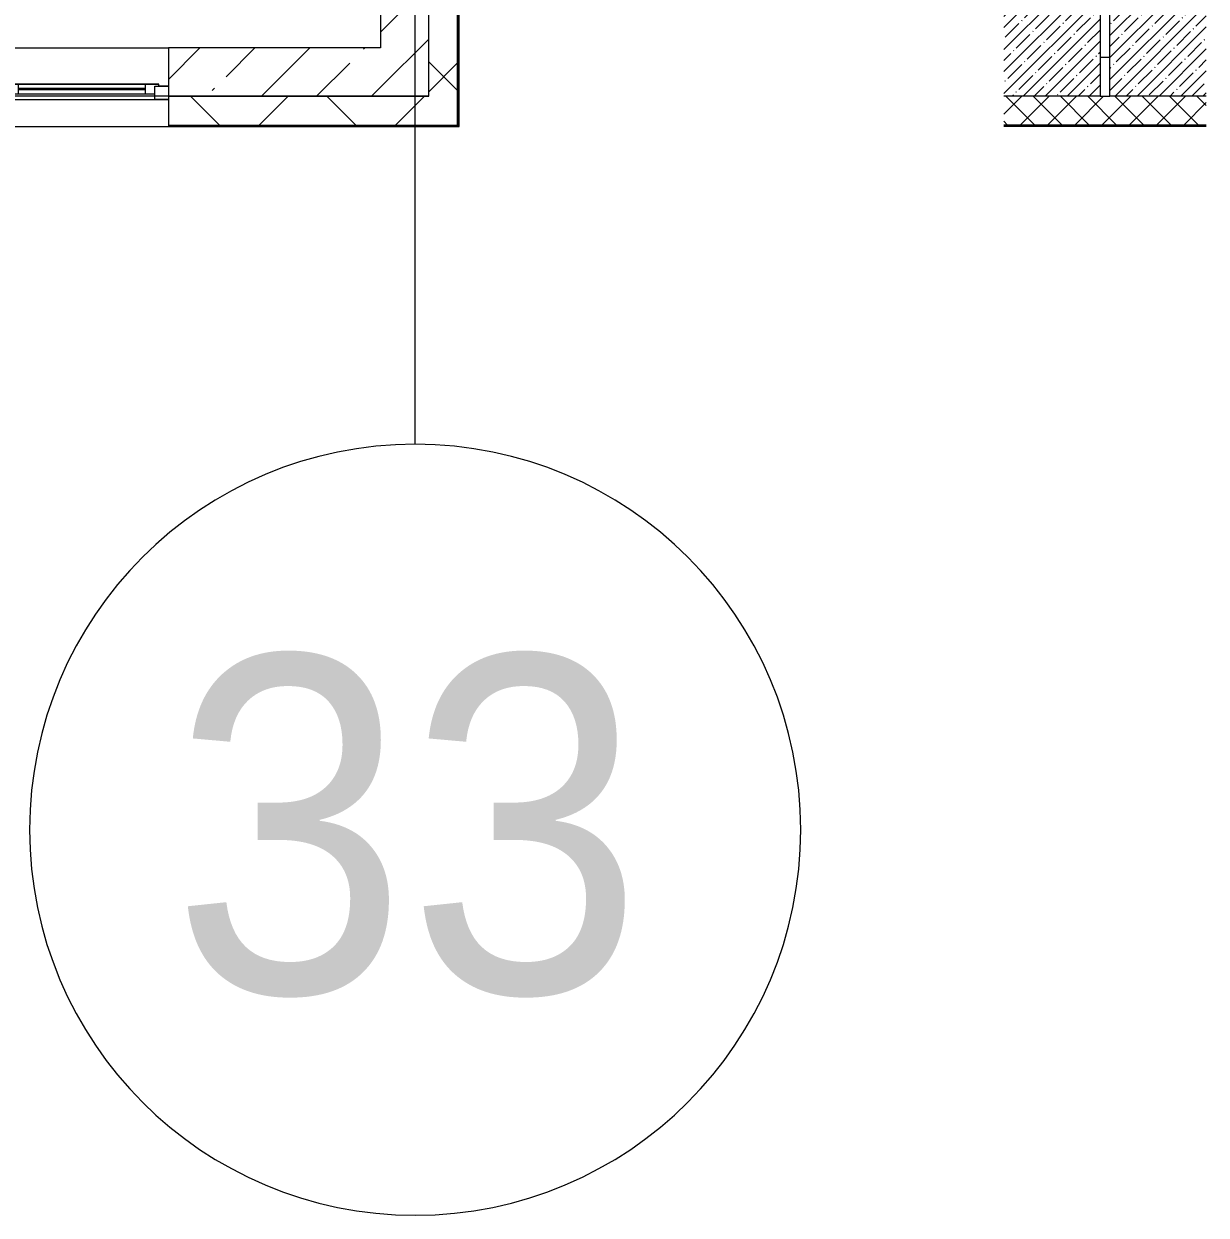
# Model space of a CAD drawing. Header units: millimetres. Extents: x -2911 to 191903, y -8553 to 29000.
# Drawn here: x 182900 to 189033, y -5906 to 275 of the extents above; entities that cross this region are included whole.
import ezdxf

# ---------------------------------------------------------------- set-up
doc = ezdxf.new("R2010")
doc.units = ezdxf.units.MM
for name, color, linetype, lineweight in [('A-FLOR', 7, 'Continuous', 9), ('A-GLAZ-1', 7, 'Continuous', 5), ('A-WALL', 7, 'Continuous', 9), ('A-WALL-4', 7, 'Continuous', 5), ('I-WALL-3', 7, 'Continuous', 5), ('S-COLS', 7, 'Continuous', 9), ('Оси', 7, 'Continuous', 9), ('Оси-1', 7, 'Continuous', 20)]:
    doc.layers.add(name, color=color, linetype=linetype, lineweight=lineweight)
for name, color, linetype, lineweight, true_color in [('A-WALL-3', 7, 'Continuous', 13, 0x3c3c3c), ('A-WALL-FNSH-1', 7, 'Continuous', 9, 0x3c3c3c), ('A-WALL-FNSH-2', 7, 'Continuous', 13, 0x3c3c3c), ('S-COLS-3', 9, 'Continuous', 9, 0x808080), ('S-COLS-4', 7, 'Continuous', 9, 0x3c3c3c)]:
    doc.layers.add(name, color=color, linetype=linetype, lineweight=lineweight, true_color=true_color)
doc.styles.add('Arial_1', font='arial.ttf', dxfattribs={"width": 0.9, "height": 1750})
pattern_1 = [(45, (59919.87, 0), (-353.5534, 353.5534), []), (135, (59919.87, 0), (-353.5534, -353.5534), [])]
pattern_2 = [(45, (59919.87, 0), (-285.1231, 285.1231), []), (45, (60205, 0), (-285.1231, 285.1231), [504.031, -100.806, 16.764, -84.042])]

# ---------------------------------------------------------------- blocks, each defined once
blk = doc.blocks.new('120_Окно_СКБ_1Ст - 120_Окно_СКБ_1Ст 900х2500_h_ с форточкой-22876038-2_5_1_птичка')
at = {"layer": 'A-GLAZ-1'}
for p, q in [((-450, -127), (-450, -57)), ((-450, -57), (-380, -57)), ((450, -57), (-450, -57)), ((-380, -57), (-380, -127)), ((380, -127), (380, -57)), ((380, -57), (450, -57)), ((450, -57), (450, -127)), ((380, -87), (-380, -87)), ((-380, -87), (-380, -127)), ((-330, -137), (-330, -87)), ((-330, -107), (330, -107)), ((330, -117), (-330, -117)), ((330, -137), (330, -87)), ((380, -127), (380, -87)), ((-380, -127), (-450, -127)), ((-450, -127), (-400, -127)), ((-380, -127), (-400, -127)), ((-400, -127), (-400, -137)), ((-400, -137), (400, -137)), ((400, -137), (-400, -137)), ((450, -127), (380, -127)), ((400, -127), (380, -127)), ((400, -127), (450, -127)), ((400, -137), (400, -127))]:
    blk.add_line(p, q, dxfattribs=at)
blk = doc.blocks.new('BSC_Колонна _Прямоугольная - 500х500-V208-Этаж 02 1-12')
at = {"layer": 'S-COLS-3'}
h = blk.add_hatch(dxfattribs=at)
h.set_pattern_fill('FP_198', color=256, style=0, pattern_type=2)
h.set_pattern_definition([(45, (-38790, -150), (-57.02463, 57.02463), []), (45, (-38732.975, -150), (-57.02463, 57.02463), [100.806, -20.161, 3.353, -16.808])])
h.paths.add_polyline_path([(-250, -250), (250, -250), (250, 250), (-250, 250), (-250, 180.8)])
at = {"layer": 'S-COLS-4'}
for p, q in [((-250, 250), (250, 250)), ((-250, -250), (-250, 250)), ((250, -250), (-250, -250))]:
    blk.add_line(p, q, dxfattribs=at)
blk = doc.blocks.new('BSC_Колонна _Прямоугольная - 500х500-V209-Этаж 02 1-12')
at = {"layer": 'S-COLS-3'}
h = blk.add_hatch(dxfattribs=at)
h.set_pattern_fill('FP_22', color=256, style=0, pattern_type=2)
h.set_pattern_definition([(45, (-38240, -150), (-57.02463, 57.02463), []), (45, (-38182.975, -150), (-57.02463, 57.02463), [100.806, -20.161, 3.353, -16.808])])
h.paths.add_polyline_path([(-250, -250), (250, -250), (250, 250), (-250, 250), (-250, -198)])
at = {"layer": 'S-COLS-4'}
for p, q in [((30, 250), (250, 250)), ((250, 250), (250, -250)), ((250, -250), (-250, -250))]:
    blk.add_line(p, q, dxfattribs=at)
blk = doc.blocks.new('Ось сетки - D8-29747960-2_5_1_птичка')
at = {"layer": 'Оси-1'}
for start, end in [(360, 180), (180, 360)]:
    blk.add_arc((0, 0), 4, start, end, dxfattribs=at)

msp = doc.modelspace()

# ---------------------------------------------------------------- hatches: boundary and pattern name
at = {"layer": 'A-WALL'}
h = msp.add_hatch(dxfattribs=at)
h.set_pattern_fill('FP_9', color=256, style=0, pattern_type=2)
h.set_pattern_definition([(45, (149992.89, 0), (-70.71068, 70.71068), []), (135, (149992.89, 0), (-70.71068, -70.71068), [])])
h.paths.add_polyline_path([(189032.9, -250), (189032.9, -100), (187982.9, -100), (187982.9, -250), (188117.9, -250)])
at = {"layer": 'A-WALL-4'}
h = msp.add_hatch(dxfattribs=at)
h.set_pattern_fill('FP_76', color=256, style=0, pattern_type=2)
h.set_pattern_definition(pattern_1)
h.paths.add_polyline_path([(184999.9, -250), (185149.9, -250), (185149.9, 7700), (184999.9, 7700), (184999.9, -100)])
h.paths.add_polyline_path([(185149.9, 10000), (185149.9, 11920), (184999.9, 11920), (184999.9, 10000)])
h.paths.add_polyline_path([(185149.9, 13120), (185149.9, 21400), (184999.9, 21400), (184999.9, 13120)])
h = msp.add_hatch(dxfattribs=at)
h.set_pattern_fill('FP_76', color=256, style=0, pattern_type=2)
h.set_pattern_definition(pattern_1)
h.paths.add_polyline_path([(182136.8, -250), (182749.9, -250), (182749.9, -100), (181949.9, -100), (181949.9, -250)])
h.paths.add_polyline_path([(180281.8, -250), (181049.9, -250), (181049.9, -100), (180149.9, -100), (180149.9, -250)])
h.paths.add_polyline_path([(184919.4, -250), (184999.9, -250), (184999.9, -100), (183649.9, -100), (183649.9, -250), (183991.9, -250)])
h.paths.add_polyline_path([(172449.9, -250), (173599.9, -250), (173599.9, -100), (172449.9, -100)])
h.paths.add_polyline_path([(167296.5, -250), (167949.9, -250), (167949.9, -100), (167049.9, -100), (167049.9, -250)])
h.paths.add_polyline_path([(168849.9, -250), (170149.9, -250), (170149.9, -100), (168849.9, -100)])
h.paths.add_polyline_path([(174499.9, -250), (175549.9, -250), (175549.9, -100), (174499.9, -100)])
h.paths.add_polyline_path([(179249.9, -250), (179249.9, -100), (177849.9, -100), (177849.9, -250), (178890.5, -250)])
h.paths.add_polyline_path([(161731.4, -250), (162799.9, -250), (162799.9, -100), (160749.9, -100), (160749.9, -250), (161649.9, -250)])
h.paths.add_polyline_path([(163699.9, -250), (164749.9, -250), (164749.9, -100), (163699.9, -100)])
h.paths.add_polyline_path([(158949.9, -250), (159849.9, -250), (159849.9, -100), (155599.9, -100), (155599.9, -250), (158948.8, -250)])
h.paths.add_polyline_path([(153549.9, -250), (154699.9, -250), (154699.9, -100), (153549.9, -100)])
h.paths.add_polyline_path([(149129.9, -250), (150949.9, -250), (150949.9, -100), (149129.9, -100)])
h.paths.add_polyline_path([(151992.4, -250), (152649.9, -250), (152649.9, -100), (151849.9, -100), (151849.9, -250)])
at = {"layer": 'I-WALL-3'}
h = msp.add_hatch(dxfattribs=at)
h.set_pattern_fill('FP_84', color=256, style=0, pattern_type=2)
h.set_pattern_definition(pattern_2)
h.paths.add_polyline_path([(184749.9, -100), (184999.9, -100), (184999.9, 7700), (184749.9, 7700), (184749.9, 150)])
h = msp.add_hatch(dxfattribs=at)
h.set_pattern_fill('FP_84', color=256, style=0, pattern_type=2)
h.set_pattern_definition(pattern_2)
h.paths.add_polyline_path([(184749.9, -100), (184749.9, 150), (183649.9, 150), (183649.9, -100), (183991.9, -100)])

# ---------------------------------------------------------------- linework, layer by layer
at = {"layer": 'A-FLOR'}
msp.add_line((188532.9, 100), (188482.9, 100), dxfattribs=at)
at = {"layer": 'A-WALL'}
for p, q in [((185149.9, -250), (185149.9, 7700)), ((185152.9, -253), (185152.9, 7700)), ((183649.9, -250), (185149.9, -250)), ((183649.9, -253), (185152.9, -253)), ((189032.9, -250), (187982.9, -250))]:
    msp.add_line(p, q, dxfattribs=at)
at = {"layer": 'A-WALL-3'}
msp.add_line((188482.9, -100), (188532.9, -100), dxfattribs=at)
at = {"layer": 'A-WALL-4'}
for p, q in [((185157.9, -258), (185157.9, 21558)), ((184999.9, -100), (183649.9, -100)), ((183649.9, -100), (183649.9, -258)), ((180149.9, -258), (185157.9, -258))]:
    msp.add_line(p, q, dxfattribs=at)
at = {"layer": 'A-WALL-FNSH-1'}
msp.add_line((189032.9, -258), (187982.9, -258), dxfattribs=at)
at = {"layer": 'A-WALL-FNSH-2'}
msp.add_line((189032.9, -253), (187982.9, -253), dxfattribs=at)
at = {"layer": 'I-WALL-3'}
for p, q in [((184749.9, 10000), (184749.9, 150)), ((184999.9, -100), (184999.9, 10000)), ((181049.9, 150), (183649.9, 150)), ((184749.9, 150), (183649.9, 150)), ((183649.9, 150), (183649.9, -100)), ((183649.9, -100), (182749.9, -100)), ((183649.9, -100), (184999.9, -100))]:
    msp.add_line(p, q, dxfattribs=at)
at = {"layer": 'Оси'}
msp.add_line((184929.9, -1906.3), (184929.9, 9979), dxfattribs=at)

# ---------------------------------------------------------------- block references
at = {"layer": 'A-GLAZ-1', "rotation": 180}
msp.add_blockref('120_Окно_СКБ_1Ст - 120_Окно_СКБ_1Ст 900х2500_h_ с форточкой-22876038-2_5_1_птичка', (183199.9, -175), dxfattribs=at)
at = {"layer": 'S-COLS'}
for name, p in [('BSC_Колонна _Прямоугольная - 500х500-V209-Этаж 02 1-12', (188232.9, 150)), ('BSC_Колонна _Прямоугольная - 500х500-V208-Этаж 02 1-12', (188782.9, 150))]:
    msp.add_blockref(name, p, dxfattribs=at)
at = {"layer": 'Оси-1', "xscale": 499.9999999999995, "yscale": 499.9999999999995, "zscale": 499.9999999999995}
msp.add_blockref('Ось сетки - D8-29747960-2_5_1_птичка', (184929.9, -3906.3), dxfattribs=at)

# ---------------------------------------------------------------- texts
at = {"layer": 'Оси', "insert": (183666.8, -3003), "char_height": 1750, "width": 3030.379, "attachment_point": 1, "style": 'Arial_1'}
msp.add_mtext('33', dxfattribs=at)

doc.saveas('drawing.dxf')
